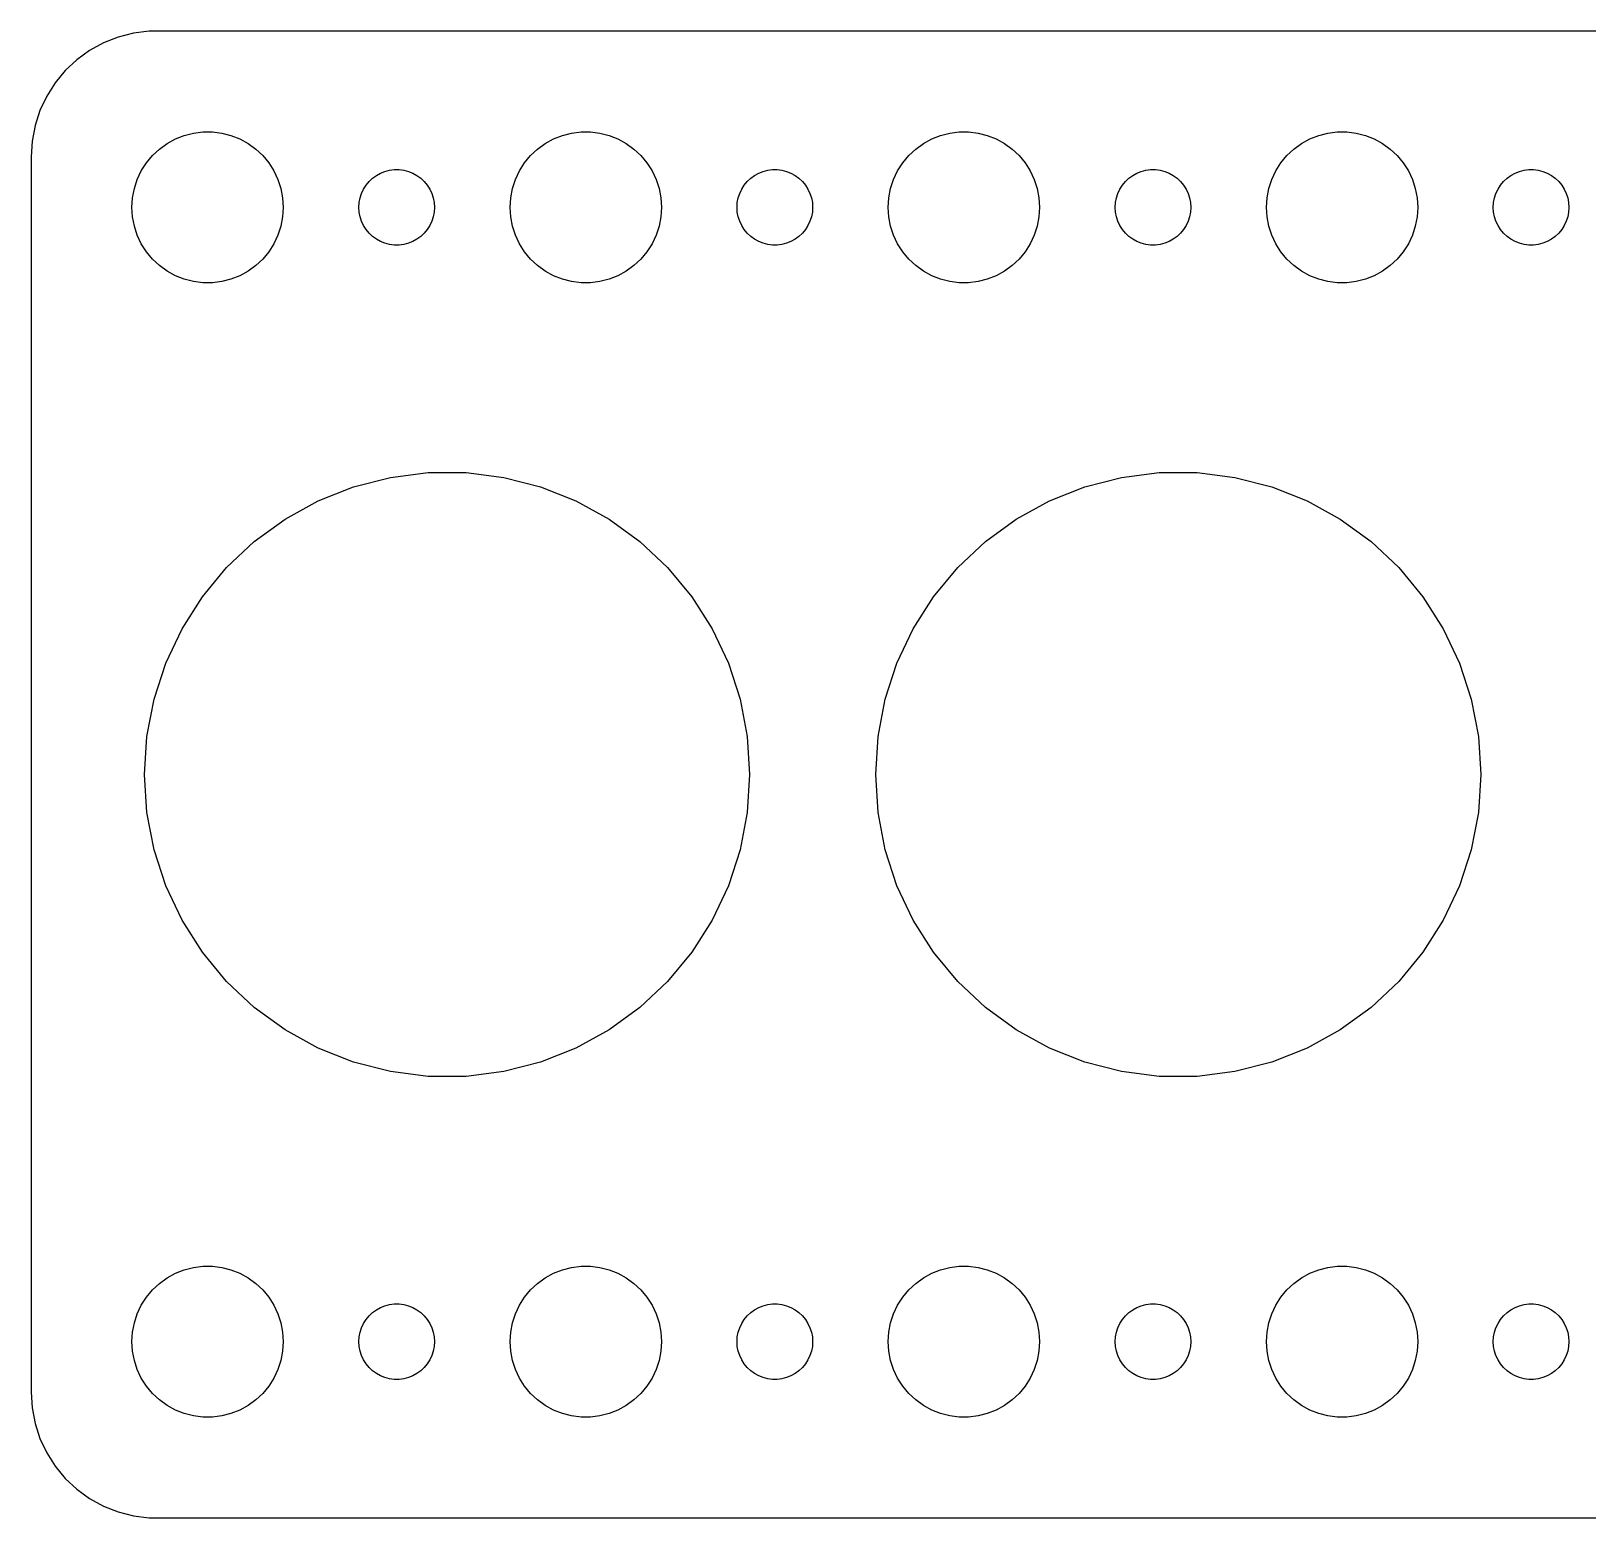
# Model space of a CAD drawing. Header units: metres. Extents: x -74 to 74, y -29 to 29.
# Drawn here: x -74.5 to -12.8, y -29.5 to 29.5 of the extents above; entities that cross this region are included whole.
import ezdxf

# ---------------------------------------------------------------- set-up
doc = ezdxf.new("R2010")
doc.units = ezdxf.units.M

msp = doc.modelspace()

# ---------------------------------------------------------------- linework, layer by layer
for p, q in [((-71.6289, 29.0241), (-72.1791, 28.7216)), ((-71.0451, 29.2553), (-71.6289, 29.0241)), ((-70.4369, 29.4114), (-71.0451, 29.2553)), ((-69.8139, 29.4901), (-70.4369, 29.4114)), ((69.8139, 29.4901), (-69.8139, 29.4901)), ((-72.1791, 28.7216), (-72.6871, 28.3526)), ((-73.1448, 27.9227), (-73.5451, 27.4389)), ((-72.6871, 28.3526), (-73.1448, 27.9227)), ((-73.5451, 27.4389), (-73.8815, 26.9088)), ((-73.8815, 26.9088), (-74.1489, 26.3406)), ((-74.1489, 26.3406), (-74.3429, 25.7434)), ((-74.3429, 25.7434), (-74.4606, 25.1267)), ((-68.7773, 25.2145), (-68.427, 25.3532)), ((-68.427, 25.3532), (-68.0621, 25.4469)), ((-68.0621, 25.4469), (-67.6884, 25.4941)), ((-67.6884, 25.4941), (-67.3116, 25.4941)), ((-67.3116, 25.4941), (-66.9379, 25.4469)), ((-66.9379, 25.4469), (-66.573, 25.3532)), ((-66.573, 25.3532), (-66.2227, 25.2145)), ((-53.7773, 25.2145), (-53.427, 25.3532)), ((-53.427, 25.3532), (-53.0621, 25.4469)), ((-53.0621, 25.4469), (-52.6884, 25.4941)), ((-52.6884, 25.4941), (-52.3116, 25.4941)), ((-52.3116, 25.4941), (-51.9379, 25.4469)), ((-51.9379, 25.4469), (-51.5729, 25.3532)), ((-51.5729, 25.3532), (-51.2227, 25.2145)), ((-38.7773, 25.2145), (-38.427, 25.3532)), ((-38.427, 25.3532), (-38.0621, 25.4469)), ((-38.0621, 25.4469), (-37.6884, 25.4941)), ((-37.6884, 25.4941), (-37.3116, 25.4941)), ((-37.3116, 25.4941), (-36.9379, 25.4469)), ((-36.9379, 25.4469), (-36.5729, 25.3532)), ((-36.5729, 25.3532), (-36.2227, 25.2145)), ((-23.7773, 25.2145), (-23.427, 25.3532)), ((-23.427, 25.3532), (-23.0621, 25.4469)), ((-23.0621, 25.4469), (-22.6884, 25.4941)), ((-22.6884, 25.4941), (-22.3116, 25.4941)), ((-22.3116, 25.4941), (-21.9379, 25.4469)), ((-21.9379, 25.4469), (-21.5729, 25.3532)), ((-21.5729, 25.3532), (-21.2227, 25.2145)), ((-74.4606, 25.1267), (-74.5, 24.5)), ((-69.6869, 24.5536), (-69.4123, 24.8115)), ((-69.4123, 24.8115), (-69.1075, 25.033)), ((-69.1075, 25.033), (-68.7773, 25.2145)), ((-66.2227, 25.2145), (-65.8925, 25.033)), ((-65.8925, 25.033), (-65.5877, 24.8115)), ((-65.5877, 24.8115), (-65.3131, 24.5536)), ((-54.6869, 24.5536), (-54.4123, 24.8115)), ((-54.4123, 24.8115), (-54.1075, 25.033)), ((-54.1075, 25.033), (-53.7773, 25.2145)), ((-51.2227, 25.2145), (-50.8925, 25.033)), ((-50.8925, 25.033), (-50.5877, 24.8115)), ((-50.5877, 24.8115), (-50.3131, 24.5536)), ((-39.6869, 24.5536), (-39.4123, 24.8115)), ((-39.4123, 24.8115), (-39.1075, 25.033)), ((-39.1075, 25.033), (-38.7773, 25.2145)), ((-36.2227, 25.2145), (-35.8925, 25.033)), ((-35.8925, 25.033), (-35.5877, 24.8115)), ((-35.5877, 24.8115), (-35.3131, 24.5536)), ((-24.6869, 24.5536), (-24.4123, 24.8115)), ((-24.4123, 24.8115), (-24.1075, 25.033)), ((-24.1075, 25.033), (-23.7773, 25.2145)), ((-21.2227, 25.2145), (-20.8925, 25.033)), ((-20.8925, 25.033), (-20.5877, 24.8115)), ((-20.5877, 24.8115), (-20.3131, 24.5536)), ((-74.5, 24.5), (-74.5, -24.5)), ((-70.1289, 23.9453), (-69.927, 24.2634)), ((-69.927, 24.2634), (-69.6869, 24.5536)), ((-65.3131, 24.5536), (-65.073, 24.2634)), ((-65.073, 24.2634), (-64.8711, 23.9453)), ((-55.1289, 23.9453), (-54.927, 24.2634)), ((-54.927, 24.2634), (-54.6869, 24.5536)), ((-50.3131, 24.5536), (-50.0729, 24.2634)), ((-50.0729, 24.2634), (-49.8711, 23.9453)), ((-40.1289, 23.9453), (-39.927, 24.2634)), ((-39.927, 24.2634), (-39.6869, 24.5536)), ((-35.3131, 24.5536), (-35.0729, 24.2634)), ((-35.0729, 24.2634), (-34.8711, 23.9453)), ((-25.1289, 23.9453), (-24.927, 24.2634)), ((-24.927, 24.2634), (-24.6869, 24.5536)), ((-20.3131, 24.5536), (-20.0729, 24.2634)), ((-20.0729, 24.2634), (-19.8711, 23.9453)), ((-70.4057, 23.2461), (-70.2893, 23.6044)), ((-70.2893, 23.6044), (-70.1289, 23.9453)), ((-64.8711, 23.9453), (-64.7107, 23.6044)), ((-64.7107, 23.6044), (-64.5943, 23.2461)), ((-61.2135, 23.3817), (-61.0934, 23.5268)), ((-61.0934, 23.5268), (-60.9561, 23.6558)), ((-60.9561, 23.6558), (-60.8037, 23.7665)), ((-60.8037, 23.7665), (-60.6387, 23.8572)), ((-60.6387, 23.8572), (-60.4635, 23.9266)), ((-60.4635, 23.9266), (-60.2811, 23.9734)), ((-60.2811, 23.9734), (-60.0942, 23.997)), ((-60.0942, 23.997), (-59.9058, 23.997)), ((-59.9058, 23.997), (-59.7189, 23.9734)), ((-59.7189, 23.9734), (-59.5365, 23.9266)), ((-59.5365, 23.9266), (-59.3613, 23.8572)), ((-59.3613, 23.8572), (-59.1963, 23.7665)), ((-59.1963, 23.7665), (-59.0439, 23.6558)), ((-59.0439, 23.6558), (-58.9065, 23.5268)), ((-58.9065, 23.5268), (-58.7865, 23.3817)), ((-55.4057, 23.2461), (-55.2893, 23.6044)), ((-55.2893, 23.6044), (-55.1289, 23.9453)), ((-49.8711, 23.9453), (-49.7107, 23.6044)), ((-49.7107, 23.6044), (-49.5942, 23.2461)), ((-46.2135, 23.3817), (-46.0934, 23.5268)), ((-46.0934, 23.5268), (-45.9561, 23.6558)), ((-45.9561, 23.6558), (-45.8037, 23.7665)), ((-45.8037, 23.7665), (-45.6387, 23.8572)), ((-45.6387, 23.8572), (-45.4635, 23.9266)), ((-45.4635, 23.9266), (-45.2811, 23.9734)), ((-45.2811, 23.9734), (-45.0942, 23.997)), ((-45.0942, 23.997), (-44.9058, 23.997)), ((-44.9058, 23.997), (-44.7189, 23.9734)), ((-44.7189, 23.9734), (-44.5365, 23.9266)), ((-44.5365, 23.9266), (-44.3613, 23.8572)), ((-44.3613, 23.8572), (-44.1963, 23.7665)), ((-44.1963, 23.7665), (-44.0439, 23.6558)), ((-44.0439, 23.6558), (-43.9065, 23.5268)), ((-43.9065, 23.5268), (-43.7865, 23.3817)), ((-40.4057, 23.2461), (-40.2893, 23.6044)), ((-40.2893, 23.6044), (-40.1289, 23.9453)), ((-34.8711, 23.9453), (-34.7107, 23.6044)), ((-34.7107, 23.6044), (-34.5942, 23.2461)), ((-31.2135, 23.3817), (-31.0934, 23.5268)), ((-31.0934, 23.5268), (-30.9561, 23.6558)), ((-30.9561, 23.6558), (-30.8037, 23.7665)), ((-30.8037, 23.7665), (-30.6387, 23.8572)), ((-30.6387, 23.8572), (-30.4635, 23.9266)), ((-30.4635, 23.9266), (-30.2811, 23.9734)), ((-30.2811, 23.9734), (-30.0942, 23.997)), ((-30.0942, 23.997), (-29.9058, 23.997)), ((-29.9058, 23.997), (-29.7189, 23.9734)), ((-29.7189, 23.9734), (-29.5365, 23.9266)), ((-29.5365, 23.9266), (-29.3613, 23.8572)), ((-29.3613, 23.8572), (-29.1963, 23.7665)), ((-29.1963, 23.7665), (-29.0439, 23.6558)), ((-29.0439, 23.6558), (-28.9065, 23.5268)), ((-28.9065, 23.5268), (-28.7865, 23.3817)), ((-25.4057, 23.2461), (-25.2893, 23.6044)), ((-25.2893, 23.6044), (-25.1289, 23.9453)), ((-19.8711, 23.9453), (-19.7107, 23.6044)), ((-19.7107, 23.6044), (-19.5942, 23.2461)), ((-16.2135, 23.3817), (-16.0934, 23.5268)), ((-16.0934, 23.5268), (-15.9561, 23.6558)), ((-15.9561, 23.6558), (-15.8037, 23.7665)), ((-15.8037, 23.7665), (-15.6387, 23.8572)), ((-15.6387, 23.8572), (-15.4635, 23.9266)), ((-15.4635, 23.9266), (-15.2811, 23.9734)), ((-15.2811, 23.9734), (-15.0942, 23.997)), ((-15.0942, 23.997), (-14.9058, 23.997)), ((-14.9058, 23.997), (-14.7189, 23.9734)), ((-14.7189, 23.9734), (-14.5365, 23.9266)), ((-14.5365, 23.9266), (-14.3613, 23.8572)), ((-14.3613, 23.8572), (-14.1963, 23.7665)), ((-14.1963, 23.7665), (-14.0439, 23.6558)), ((-14.0439, 23.6558), (-13.9065, 23.5268)), ((-13.9065, 23.5268), (-13.7865, 23.3817)), ((-70.5, 22.5), (-70.4763, 22.876)), ((-70.4763, 22.876), (-70.4057, 23.2461)), ((-64.5943, 23.2461), (-64.5237, 22.876)), ((-64.5237, 22.876), (-64.5, 22.5)), ((-61.4882, 22.688), (-61.4529, 22.873)), ((-61.4529, 22.873), (-61.3947, 23.0522)), ((-61.3947, 23.0522), (-61.3145, 23.2226)), ((-61.3145, 23.2226), (-61.2135, 23.3817)), ((-58.7865, 23.3817), (-58.6855, 23.2226)), ((-58.6855, 23.2226), (-58.6053, 23.0522)), ((-58.6053, 23.0522), (-58.5471, 22.873)), ((-58.5471, 22.873), (-58.5118, 22.688)), ((-55.5, 22.5), (-55.4763, 22.876)), ((-55.4763, 22.876), (-55.4057, 23.2461)), ((-49.5942, 23.2461), (-49.5237, 22.876)), ((-49.5237, 22.876), (-49.5, 22.5)), ((-46.4882, 22.688), (-46.4529, 22.873)), ((-46.4529, 22.873), (-46.3947, 23.0522)), ((-46.3947, 23.0522), (-46.3145, 23.2226)), ((-46.3145, 23.2226), (-46.2135, 23.3817)), ((-43.7865, 23.3817), (-43.6855, 23.2226)), ((-43.6855, 23.2226), (-43.6053, 23.0522)), ((-43.6053, 23.0522), (-43.5471, 22.873)), ((-43.5471, 22.873), (-43.5118, 22.688)), ((-40.5, 22.5), (-40.4763, 22.876)), ((-40.4763, 22.876), (-40.4057, 23.2461)), ((-34.5942, 23.2461), (-34.5237, 22.876)), ((-34.5237, 22.876), (-34.5, 22.5)), ((-31.4882, 22.688), (-31.4529, 22.873)), ((-31.4529, 22.873), (-31.3947, 23.0522)), ((-31.3947, 23.0522), (-31.3145, 23.2226)), ((-31.3145, 23.2226), (-31.2135, 23.3817)), ((-28.7865, 23.3817), (-28.6855, 23.2226)), ((-28.6855, 23.2226), (-28.6053, 23.0522)), ((-28.6053, 23.0522), (-28.5471, 22.873)), ((-28.5471, 22.873), (-28.5118, 22.688)), ((-25.5, 22.5), (-25.4763, 22.876)), ((-25.4763, 22.876), (-25.4057, 23.2461)), ((-19.5942, 23.2461), (-19.5237, 22.876)), ((-19.5237, 22.876), (-19.5, 22.5)), ((-16.4882, 22.688), (-16.4529, 22.873)), ((-16.4529, 22.873), (-16.3947, 23.0522)), ((-16.3947, 23.0522), (-16.3145, 23.2226)), ((-16.3145, 23.2226), (-16.2135, 23.3817)), ((-13.7865, 23.3817), (-13.6855, 23.2226)), ((-13.6855, 23.2226), (-13.6053, 23.0522)), ((-13.6053, 23.0522), (-13.5471, 22.873)), ((-13.5471, 22.873), (-13.5118, 22.688)), ((-70.4763, 22.124), (-70.5, 22.5)), ((-64.5, 22.5), (-64.5237, 22.124)), ((-61.5, 22.5), (-61.4882, 22.688)), ((-61.4882, 22.312), (-61.5, 22.5)), ((-61.4529, 22.127), (-61.4882, 22.312)), ((-58.5118, 22.312), (-58.5471, 22.127)), ((-58.5118, 22.688), (-58.5, 22.5)), ((-58.5, 22.5), (-58.5118, 22.312)), ((-55.4763, 22.124), (-55.5, 22.5)), ((-49.5, 22.5), (-49.5237, 22.124)), ((-46.5, 22.5), (-46.4882, 22.688)), ((-46.4882, 22.312), (-46.5, 22.5)), ((-46.4529, 22.127), (-46.4882, 22.312)), ((-43.5118, 22.312), (-43.5471, 22.127)), ((-43.5118, 22.688), (-43.5, 22.5)), ((-43.5, 22.5), (-43.5118, 22.312)), ((-40.4763, 22.124), (-40.5, 22.5)), ((-34.5, 22.5), (-34.5237, 22.124)), ((-31.5, 22.5), (-31.4882, 22.688)), ((-31.4882, 22.312), (-31.5, 22.5)), ((-31.4529, 22.127), (-31.4882, 22.312)), ((-28.5118, 22.312), (-28.5471, 22.127)), ((-28.5118, 22.688), (-28.5, 22.5)), ((-28.5, 22.5), (-28.5118, 22.312)), ((-25.4763, 22.124), (-25.5, 22.5)), ((-19.5, 22.5), (-19.5237, 22.124)), ((-16.5, 22.5), (-16.4882, 22.688)), ((-16.4882, 22.312), (-16.5, 22.5)), ((-16.4529, 22.127), (-16.4882, 22.312)), ((-13.5118, 22.312), (-13.5471, 22.127)), ((-13.5118, 22.688), (-13.5, 22.5)), ((-13.5, 22.5), (-13.5118, 22.312)), ((-70.4057, 21.7539), (-70.4763, 22.124)), ((-70.2893, 21.3956), (-70.4057, 21.7539)), ((-64.5943, 21.7539), (-64.7107, 21.3956)), ((-64.5237, 22.124), (-64.5943, 21.7539)), ((-61.3947, 21.9478), (-61.4529, 22.127)), ((-61.3145, 21.7774), (-61.3947, 21.9478)), ((-61.2135, 21.6183), (-61.3145, 21.7774)), ((-61.0934, 21.4732), (-61.2135, 21.6183)), ((-58.7865, 21.6183), (-58.9065, 21.4732)), ((-58.6855, 21.7774), (-58.7865, 21.6183)), ((-58.6053, 21.9478), (-58.6855, 21.7774)), ((-58.5471, 22.127), (-58.6053, 21.9478)), ((-55.4057, 21.7539), (-55.4763, 22.124)), ((-55.2893, 21.3956), (-55.4057, 21.7539)), ((-49.5942, 21.7539), (-49.7107, 21.3956)), ((-49.5237, 22.124), (-49.5942, 21.7539)), ((-46.3947, 21.9478), (-46.4529, 22.127)), ((-46.3145, 21.7774), (-46.3947, 21.9478)), ((-46.2135, 21.6183), (-46.3145, 21.7774)), ((-46.0934, 21.4732), (-46.2135, 21.6183)), ((-43.7865, 21.6183), (-43.9065, 21.4732)), ((-43.6855, 21.7774), (-43.7865, 21.6183)), ((-43.6053, 21.9478), (-43.6855, 21.7774)), ((-43.5471, 22.127), (-43.6053, 21.9478)), ((-40.4057, 21.7539), (-40.4763, 22.124)), ((-40.2893, 21.3956), (-40.4057, 21.7539)), ((-34.5942, 21.7539), (-34.7107, 21.3956)), ((-34.5237, 22.124), (-34.5942, 21.7539)), ((-31.3947, 21.9478), (-31.4529, 22.127)), ((-31.3145, 21.7774), (-31.3947, 21.9478)), ((-31.2135, 21.6183), (-31.3145, 21.7774)), ((-31.0934, 21.4732), (-31.2135, 21.6183)), ((-28.7865, 21.6183), (-28.9065, 21.4732)), ((-28.6855, 21.7774), (-28.7865, 21.6183)), ((-28.6053, 21.9478), (-28.6855, 21.7774)), ((-28.5471, 22.127), (-28.6053, 21.9478)), ((-25.4057, 21.7539), (-25.4763, 22.124)), ((-25.2893, 21.3956), (-25.4057, 21.7539)), ((-19.5942, 21.7539), (-19.7107, 21.3956)), ((-19.5237, 22.124), (-19.5942, 21.7539)), ((-16.3947, 21.9478), (-16.4529, 22.127)), ((-16.3145, 21.7774), (-16.3947, 21.9478)), ((-16.2135, 21.6183), (-16.3145, 21.7774)), ((-16.0934, 21.4732), (-16.2135, 21.6183)), ((-13.7865, 21.6183), (-13.9065, 21.4732)), ((-13.6855, 21.7774), (-13.7865, 21.6183)), ((-13.6053, 21.9478), (-13.6855, 21.7774)), ((-13.5471, 22.127), (-13.6053, 21.9478)), ((-70.1289, 21.0547), (-70.2893, 21.3956)), ((-69.927, 20.7366), (-70.1289, 21.0547)), ((-64.8711, 21.0547), (-65.073, 20.7366)), ((-64.7107, 21.3956), (-64.8711, 21.0547)), ((-60.9561, 21.3442), (-61.0934, 21.4732)), ((-60.8037, 21.2335), (-60.9561, 21.3442)), ((-60.6387, 21.1427), (-60.8037, 21.2335)), ((-60.4635, 21.0734), (-60.6387, 21.1427)), ((-60.2811, 21.0266), (-60.4635, 21.0734)), ((-60.0942, 21.003), (-60.2811, 21.0266)), ((-59.9058, 21.003), (-60.0942, 21.003)), ((-59.7189, 21.0266), (-59.9058, 21.003)), ((-59.5365, 21.0734), (-59.7189, 21.0266)), ((-59.3613, 21.1427), (-59.5365, 21.0734)), ((-59.1963, 21.2335), (-59.3613, 21.1427)), ((-59.0439, 21.3442), (-59.1963, 21.2335)), ((-58.9065, 21.4732), (-59.0439, 21.3442)), ((-55.1289, 21.0547), (-55.2893, 21.3956)), ((-54.927, 20.7366), (-55.1289, 21.0547)), ((-49.8711, 21.0547), (-50.0729, 20.7366)), ((-49.7107, 21.3956), (-49.8711, 21.0547)), ((-45.9561, 21.3442), (-46.0934, 21.4732)), ((-45.8037, 21.2335), (-45.9561, 21.3442)), ((-45.6387, 21.1427), (-45.8037, 21.2335)), ((-45.4635, 21.0734), (-45.6387, 21.1427)), ((-45.2811, 21.0266), (-45.4635, 21.0734)), ((-45.0942, 21.003), (-45.2811, 21.0266)), ((-44.9058, 21.003), (-45.0942, 21.003)), ((-44.7189, 21.0266), (-44.9058, 21.003)), ((-44.5365, 21.0734), (-44.7189, 21.0266)), ((-44.3613, 21.1427), (-44.5365, 21.0734)), ((-44.1963, 21.2335), (-44.3613, 21.1427)), ((-44.0439, 21.3442), (-44.1963, 21.2335)), ((-43.9065, 21.4732), (-44.0439, 21.3442)), ((-40.1289, 21.0547), (-40.2893, 21.3956)), ((-39.927, 20.7366), (-40.1289, 21.0547)), ((-34.8711, 21.0547), (-35.0729, 20.7366)), ((-34.7107, 21.3956), (-34.8711, 21.0547)), ((-30.9561, 21.3442), (-31.0934, 21.4732)), ((-30.8037, 21.2335), (-30.9561, 21.3442)), ((-30.6387, 21.1427), (-30.8037, 21.2335)), ((-30.4635, 21.0734), (-30.6387, 21.1427)), ((-30.2811, 21.0266), (-30.4635, 21.0734)), ((-30.0942, 21.003), (-30.2811, 21.0266)), ((-29.9058, 21.003), (-30.0942, 21.003)), ((-29.7189, 21.0266), (-29.9058, 21.003)), ((-29.5365, 21.0734), (-29.7189, 21.0266)), ((-29.3613, 21.1427), (-29.5365, 21.0734)), ((-29.1963, 21.2335), (-29.3613, 21.1427)), ((-29.0439, 21.3442), (-29.1963, 21.2335)), ((-28.9065, 21.4732), (-29.0439, 21.3442)), ((-25.1289, 21.0547), (-25.2893, 21.3956)), ((-24.927, 20.7366), (-25.1289, 21.0547)), ((-19.8711, 21.0547), (-20.0729, 20.7366)), ((-19.7107, 21.3956), (-19.8711, 21.0547)), ((-15.9561, 21.3442), (-16.0934, 21.4732)), ((-15.8037, 21.2335), (-15.9561, 21.3442)), ((-15.6387, 21.1427), (-15.8037, 21.2335)), ((-15.4635, 21.0734), (-15.6387, 21.1427)), ((-15.2811, 21.0266), (-15.4635, 21.0734)), ((-15.0942, 21.003), (-15.2811, 21.0266)), ((-14.9058, 21.003), (-15.0942, 21.003)), ((-14.7189, 21.0266), (-14.9058, 21.003)), ((-14.5365, 21.0734), (-14.7189, 21.0266)), ((-14.3613, 21.1427), (-14.5365, 21.0734)), ((-14.1963, 21.2335), (-14.3613, 21.1427)), ((-14.0439, 21.3442), (-14.1963, 21.2335)), ((-13.9065, 21.4732), (-14.0439, 21.3442)), ((-69.6869, 20.4464), (-69.927, 20.7366)), ((-69.4123, 20.1884), (-69.6869, 20.4464)), ((-65.3131, 20.4464), (-65.5877, 20.1884)), ((-65.073, 20.7366), (-65.3131, 20.4464)), ((-54.6869, 20.4464), (-54.927, 20.7366)), ((-54.4123, 20.1884), (-54.6869, 20.4464)), ((-50.3131, 20.4464), (-50.5877, 20.1884)), ((-50.0729, 20.7366), (-50.3131, 20.4464)), ((-39.6869, 20.4464), (-39.927, 20.7366)), ((-39.4123, 20.1884), (-39.6869, 20.4464)), ((-35.3131, 20.4464), (-35.5877, 20.1884)), ((-35.0729, 20.7366), (-35.3131, 20.4464)), ((-24.6869, 20.4464), (-24.927, 20.7366)), ((-24.4123, 20.1884), (-24.6869, 20.4464)), ((-20.3131, 20.4464), (-20.5877, 20.1884)), ((-20.0729, 20.7366), (-20.3131, 20.4464)), ((-69.1075, 19.967), (-69.4123, 20.1884)), ((-68.7773, 19.7855), (-69.1075, 19.967)), ((-68.427, 19.6468), (-68.7773, 19.7855)), ((-66.2227, 19.7855), (-66.573, 19.6468)), ((-65.8925, 19.967), (-66.2227, 19.7855)), ((-65.5877, 20.1884), (-65.8925, 19.967)), ((-54.1075, 19.967), (-54.4123, 20.1884)), ((-53.7773, 19.7855), (-54.1075, 19.967)), ((-53.427, 19.6468), (-53.7773, 19.7855)), ((-51.2227, 19.7855), (-51.5729, 19.6468)), ((-50.8925, 19.967), (-51.2227, 19.7855)), ((-50.5877, 20.1884), (-50.8925, 19.967)), ((-39.1075, 19.967), (-39.4123, 20.1884)), ((-38.7773, 19.7855), (-39.1075, 19.967)), ((-38.427, 19.6468), (-38.7773, 19.7855)), ((-36.2227, 19.7855), (-36.5729, 19.6468)), ((-35.8925, 19.967), (-36.2227, 19.7855)), ((-35.5877, 20.1884), (-35.8925, 19.967)), ((-24.1075, 19.967), (-24.4123, 20.1884)), ((-23.7773, 19.7855), (-24.1075, 19.967)), ((-23.427, 19.6468), (-23.7773, 19.7855)), ((-21.2227, 19.7855), (-21.5729, 19.6468)), ((-20.8925, 19.967), (-21.2227, 19.7855)), ((-20.5877, 20.1884), (-20.8925, 19.967)), ((-68.0621, 19.5531), (-68.427, 19.6468)), ((-67.6884, 19.5059), (-68.0621, 19.5531)), ((-67.3116, 19.5059), (-67.6884, 19.5059)), ((-66.9379, 19.5531), (-67.3116, 19.5059)), ((-66.573, 19.6468), (-66.9379, 19.5531)), ((-53.0621, 19.5531), (-53.427, 19.6468)), ((-52.6884, 19.5059), (-53.0621, 19.5531)), ((-52.3116, 19.5059), (-52.6884, 19.5059)), ((-51.9379, 19.5531), (-52.3116, 19.5059)), ((-51.5729, 19.6468), (-51.9379, 19.5531)), ((-38.0621, 19.5531), (-38.427, 19.6468)), ((-37.6884, 19.5059), (-38.0621, 19.5531)), ((-37.3116, 19.5059), (-37.6884, 19.5059)), ((-36.9379, 19.5531), (-37.3116, 19.5059)), ((-36.5729, 19.6468), (-36.9379, 19.5531)), ((-23.0621, 19.5531), (-23.427, 19.6468)), ((-22.6884, 19.5059), (-23.0621, 19.5531)), ((-22.3116, 19.5059), (-22.6884, 19.5059)), ((-21.9379, 19.5531), (-22.3116, 19.5059)), ((-21.5729, 19.6468), (-21.9379, 19.5531)), ((-61.7082, 11.4127), (-60.2486, 11.7874)), ((-60.2486, 11.7874), (-58.7535, 11.9763)), ((-58.7535, 11.9763), (-57.2465, 11.9763)), ((-57.2465, 11.9763), (-55.7514, 11.7874)), ((-55.7514, 11.7874), (-54.2918, 11.4127)), ((-32.7082, 11.4127), (-31.2486, 11.7874)), ((-31.2486, 11.7874), (-29.7535, 11.9763)), ((-29.7535, 11.9763), (-28.2465, 11.9763)), ((-28.2465, 11.9763), (-26.7514, 11.7874)), ((-26.7514, 11.7874), (-25.2918, 11.4127)), ((-63.1093, 10.8579), (-61.7082, 11.4127)), ((-54.2918, 11.4127), (-52.8906, 10.8579)), ((-34.1093, 10.8579), (-32.7082, 11.4127)), ((-25.2918, 11.4127), (-23.8906, 10.8579)), ((-64.4299, 10.1319), (-63.1093, 10.8579)), ((-52.8906, 10.8579), (-51.5701, 10.1319)), ((-35.4299, 10.1319), (-34.1093, 10.8579)), ((-23.8906, 10.8579), (-22.5701, 10.1319)), ((-65.6491, 9.24615), (-64.4299, 10.1319)), ((-51.5701, 10.1319), (-50.3509, 9.24615)), ((-36.6491, 9.24615), (-35.4299, 10.1319)), ((-22.5701, 10.1319), (-21.3509, 9.24615)), ((-66.7476, 8.21455), (-65.6491, 9.24615)), ((-50.3509, 9.24615), (-49.2524, 8.21455)), ((-37.7476, 8.21455), (-36.6491, 9.24615)), ((-21.3509, 9.24615), (-20.2524, 8.21455)), ((-67.7082, 7.05342), (-66.7476, 8.21455)), ((-49.2524, 8.21455), (-48.2918, 7.05342)), ((-38.7082, 7.05342), (-37.7476, 8.21455)), ((-20.2524, 8.21455), (-19.2918, 7.05342)), ((-68.5157, 5.78104), (-67.7082, 7.05342)), ((-48.2918, 7.05342), (-47.4843, 5.78104)), ((-39.5157, 5.78104), (-38.7082, 7.05342)), ((-19.2918, 7.05342), (-18.4843, 5.78104)), ((-69.1573, 4.41748), (-68.5157, 5.78104)), ((-47.4843, 5.78104), (-46.8427, 4.41748)), ((-40.1573, 4.41748), (-39.5157, 5.78104)), ((-18.4843, 5.78104), (-17.8427, 4.41748)), ((-69.623, 2.98427), (-69.1573, 4.41748)), ((-46.8427, 4.41748), (-46.377, 2.98427)), ((-40.623, 2.98427), (-40.1573, 4.41748)), ((-17.8427, 4.41748), (-17.377, 2.98427)), ((-69.9054, 1.504), (-69.623, 2.98427)), ((-46.377, 2.98427), (-46.0946, 1.504)), ((-40.9054, 1.504), (-40.623, 2.98427)), ((-17.377, 2.98427), (-17.0946, 1.504)), ((-70, 0), (-69.9054, 1.504)), ((-46.0946, 1.504), (-46, 0)), ((-41, 0), (-40.9054, 1.504)), ((-17.0946, 1.504), (-17, 0)), ((-69.9054, -1.504), (-70, 0)), ((-46, 0), (-46.0946, -1.504)), ((-40.9054, -1.504), (-41, 0)), ((-17, 0), (-17.0946, -1.504)), ((-69.623, -2.98427), (-69.9054, -1.504)), ((-46.0946, -1.504), (-46.377, -2.98427)), ((-40.623, -2.98427), (-40.9054, -1.504)), ((-17.0946, -1.504), (-17.377, -2.98427)), ((-69.1573, -4.41748), (-69.623, -2.98427)), ((-46.377, -2.98427), (-46.8427, -4.41748)), ((-40.1573, -4.41748), (-40.623, -2.98427)), ((-17.377, -2.98427), (-17.8427, -4.41748)), ((-68.5157, -5.78104), (-69.1573, -4.41748)), ((-46.8427, -4.41748), (-47.4843, -5.78104)), ((-39.5157, -5.78104), (-40.1573, -4.41748)), ((-17.8427, -4.41748), (-18.4843, -5.78104)), ((-67.7082, -7.05342), (-68.5157, -5.78104)), ((-47.4843, -5.78104), (-48.2918, -7.05342)), ((-38.7082, -7.05342), (-39.5157, -5.78104)), ((-18.4843, -5.78104), (-19.2918, -7.05342)), ((-66.7476, -8.21455), (-67.7082, -7.05342)), ((-48.2918, -7.05342), (-49.2524, -8.21455)), ((-37.7476, -8.21455), (-38.7082, -7.05342)), ((-19.2918, -7.05342), (-20.2524, -8.21455)), ((-65.6491, -9.24615), (-66.7476, -8.21455)), ((-49.2524, -8.21455), (-50.3509, -9.24615)), ((-36.6491, -9.24615), (-37.7476, -8.21455)), ((-20.2524, -8.21455), (-21.3509, -9.24615)), ((-64.4299, -10.1319), (-65.6491, -9.24615)), ((-50.3509, -9.24615), (-51.5701, -10.1319)), ((-35.4299, -10.1319), (-36.6491, -9.24615)), ((-21.3509, -9.24615), (-22.5701, -10.1319)), ((-63.1093, -10.8579), (-64.4299, -10.1319)), ((-51.5701, -10.1319), (-52.8906, -10.8579)), ((-34.1093, -10.8579), (-35.4299, -10.1319)), ((-22.5701, -10.1319), (-23.8906, -10.8579)), ((-61.7082, -11.4127), (-63.1093, -10.8579)), ((-52.8906, -10.8579), (-54.2918, -11.4127)), ((-32.7082, -11.4127), (-34.1093, -10.8579)), ((-23.8906, -10.8579), (-25.2918, -11.4127)), ((-60.2486, -11.7874), (-61.7082, -11.4127)), ((-54.2918, -11.4127), (-55.7514, -11.7874)), ((-31.2486, -11.7874), (-32.7082, -11.4127)), ((-25.2918, -11.4127), (-26.7514, -11.7874)), ((-58.7535, -11.9763), (-60.2486, -11.7874)), ((-57.2465, -11.9763), (-58.7535, -11.9763)), ((-55.7514, -11.7874), (-57.2465, -11.9763)), ((-29.7535, -11.9763), (-31.2486, -11.7874)), ((-28.2465, -11.9763), (-29.7535, -11.9763)), ((-26.7514, -11.7874), (-28.2465, -11.9763)), ((-68.7773, -19.7855), (-68.427, -19.6468)), ((-68.427, -19.6468), (-68.0621, -19.5531)), ((-68.0621, -19.5531), (-67.6884, -19.5059)), ((-67.6884, -19.5059), (-67.3116, -19.5059)), ((-67.3116, -19.5059), (-66.9379, -19.5531)), ((-66.9379, -19.5531), (-66.573, -19.6468)), ((-66.573, -19.6468), (-66.2227, -19.7855)), ((-53.7773, -19.7855), (-53.427, -19.6468)), ((-53.427, -19.6468), (-53.0621, -19.5531)), ((-53.0621, -19.5531), (-52.6884, -19.5059)), ((-52.6884, -19.5059), (-52.3116, -19.5059)), ((-52.3116, -19.5059), (-51.9379, -19.5531)), ((-51.9379, -19.5531), (-51.5729, -19.6468)), ((-51.5729, -19.6468), (-51.2227, -19.7855)), ((-38.7773, -19.7855), (-38.427, -19.6468)), ((-38.427, -19.6468), (-38.0621, -19.5531)), ((-38.0621, -19.5531), (-37.6884, -19.5059)), ((-37.6884, -19.5059), (-37.3116, -19.5059)), ((-37.3116, -19.5059), (-36.9379, -19.5531)), ((-36.9379, -19.5531), (-36.5729, -19.6468)), ((-36.5729, -19.6468), (-36.2227, -19.7855)), ((-23.7773, -19.7855), (-23.427, -19.6468)), ((-23.427, -19.6468), (-23.0621, -19.5531)), ((-23.0621, -19.5531), (-22.6884, -19.5059)), ((-22.6884, -19.5059), (-22.3116, -19.5059)), ((-22.3116, -19.5059), (-21.9379, -19.5531)), ((-21.9379, -19.5531), (-21.5729, -19.6468)), ((-21.5729, -19.6468), (-21.2227, -19.7855)), ((-69.6869, -20.4464), (-69.4123, -20.1884)), ((-69.4123, -20.1884), (-69.1075, -19.967)), ((-69.1075, -19.967), (-68.7773, -19.7855)), ((-66.2227, -19.7855), (-65.8925, -19.967)), ((-65.8925, -19.967), (-65.5877, -20.1884)), ((-65.5877, -20.1884), (-65.3131, -20.4464)), ((-54.6869, -20.4464), (-54.4123, -20.1884)), ((-54.4123, -20.1884), (-54.1075, -19.967)), ((-54.1075, -19.967), (-53.7773, -19.7855)), ((-51.2227, -19.7855), (-50.8925, -19.967)), ((-50.8925, -19.967), (-50.5877, -20.1884)), ((-50.5877, -20.1884), (-50.3131, -20.4464)), ((-39.6869, -20.4464), (-39.4123, -20.1884)), ((-39.4123, -20.1884), (-39.1075, -19.967)), ((-39.1075, -19.967), (-38.7773, -19.7855)), ((-36.2227, -19.7855), (-35.8925, -19.967)), ((-35.8925, -19.967), (-35.5877, -20.1884)), ((-35.5877, -20.1884), (-35.3131, -20.4464)), ((-24.6869, -20.4464), (-24.4123, -20.1884)), ((-24.4123, -20.1884), (-24.1075, -19.967)), ((-24.1075, -19.967), (-23.7773, -19.7855)), ((-21.2227, -19.7855), (-20.8925, -19.967)), ((-20.8925, -19.967), (-20.5877, -20.1884)), ((-20.5877, -20.1884), (-20.3131, -20.4464)), ((-70.1289, -21.0547), (-69.927, -20.7366)), ((-69.927, -20.7366), (-69.6869, -20.4464)), ((-65.3131, -20.4464), (-65.073, -20.7366)), ((-65.073, -20.7366), (-64.8711, -21.0547)), ((-55.1289, -21.0547), (-54.927, -20.7366)), ((-54.927, -20.7366), (-54.6869, -20.4464)), ((-50.3131, -20.4464), (-50.0729, -20.7366)), ((-50.0729, -20.7366), (-49.8711, -21.0547)), ((-40.1289, -21.0547), (-39.927, -20.7366)), ((-39.927, -20.7366), (-39.6869, -20.4464)), ((-35.3131, -20.4464), (-35.0729, -20.7366)), ((-35.0729, -20.7366), (-34.8711, -21.0547)), ((-25.1289, -21.0547), (-24.927, -20.7366)), ((-24.927, -20.7366), (-24.6869, -20.4464)), ((-20.3131, -20.4464), (-20.0729, -20.7366)), ((-20.0729, -20.7366), (-19.8711, -21.0547)), ((-70.4057, -21.7539), (-70.2893, -21.3956)), ((-70.2893, -21.3956), (-70.1289, -21.0547)), ((-64.8711, -21.0547), (-64.7107, -21.3956)), ((-64.7107, -21.3956), (-64.5943, -21.7539)), ((-61.2135, -21.6183), (-61.0934, -21.4732)), ((-61.0934, -21.4732), (-60.9561, -21.3442)), ((-60.9561, -21.3442), (-60.8037, -21.2335)), ((-60.8037, -21.2335), (-60.6387, -21.1427)), ((-60.6387, -21.1427), (-60.4635, -21.0734)), ((-60.4635, -21.0734), (-60.2811, -21.0266)), ((-60.2811, -21.0266), (-60.0942, -21.003)), ((-60.0942, -21.003), (-59.9058, -21.003)), ((-59.9058, -21.003), (-59.7189, -21.0266)), ((-59.7189, -21.0266), (-59.5365, -21.0734)), ((-59.5365, -21.0734), (-59.3613, -21.1427)), ((-59.3613, -21.1427), (-59.1963, -21.2335)), ((-59.1963, -21.2335), (-59.0439, -21.3442)), ((-59.0439, -21.3442), (-58.9065, -21.4732)), ((-58.9065, -21.4732), (-58.7865, -21.6183)), ((-55.4057, -21.7539), (-55.2893, -21.3956)), ((-55.2893, -21.3956), (-55.1289, -21.0547)), ((-49.8711, -21.0547), (-49.7107, -21.3956)), ((-49.7107, -21.3956), (-49.5942, -21.7539)), ((-46.2135, -21.6183), (-46.0934, -21.4732)), ((-46.0934, -21.4732), (-45.9561, -21.3442)), ((-45.9561, -21.3442), (-45.8037, -21.2335)), ((-45.8037, -21.2335), (-45.6387, -21.1427)), ((-45.6387, -21.1427), (-45.4635, -21.0734)), ((-45.4635, -21.0734), (-45.2811, -21.0266)), ((-45.2811, -21.0266), (-45.0942, -21.003)), ((-45.0942, -21.003), (-44.9058, -21.003)), ((-44.9058, -21.003), (-44.7189, -21.0266)), ((-44.7189, -21.0266), (-44.5365, -21.0734)), ((-44.5365, -21.0734), (-44.3613, -21.1427)), ((-44.3613, -21.1427), (-44.1963, -21.2335)), ((-44.1963, -21.2335), (-44.0439, -21.3442)), ((-44.0439, -21.3442), (-43.9065, -21.4732)), ((-43.9065, -21.4732), (-43.7865, -21.6183)), ((-40.4057, -21.7539), (-40.2893, -21.3956)), ((-40.2893, -21.3956), (-40.1289, -21.0547)), ((-34.8711, -21.0547), (-34.7107, -21.3956)), ((-34.7107, -21.3956), (-34.5942, -21.7539)), ((-31.2135, -21.6183), (-31.0934, -21.4732)), ((-31.0934, -21.4732), (-30.9561, -21.3442)), ((-30.9561, -21.3442), (-30.8037, -21.2335)), ((-30.8037, -21.2335), (-30.6387, -21.1427)), ((-30.6387, -21.1427), (-30.4635, -21.0734)), ((-30.4635, -21.0734), (-30.2811, -21.0266)), ((-30.2811, -21.0266), (-30.0942, -21.003)), ((-30.0942, -21.003), (-29.9058, -21.003)), ((-29.9058, -21.003), (-29.7189, -21.0266)), ((-29.7189, -21.0266), (-29.5365, -21.0734)), ((-29.5365, -21.0734), (-29.3613, -21.1427)), ((-29.3613, -21.1427), (-29.1963, -21.2335)), ((-29.1963, -21.2335), (-29.0439, -21.3442)), ((-29.0439, -21.3442), (-28.9065, -21.4732)), ((-28.9065, -21.4732), (-28.7865, -21.6183)), ((-25.4057, -21.7539), (-25.2893, -21.3956)), ((-25.2893, -21.3956), (-25.1289, -21.0547)), ((-19.8711, -21.0547), (-19.7107, -21.3956)), ((-19.7107, -21.3956), (-19.5942, -21.7539)), ((-16.2135, -21.6183), (-16.0934, -21.4732)), ((-16.0934, -21.4732), (-15.9561, -21.3442)), ((-15.9561, -21.3442), (-15.8037, -21.2335)), ((-15.8037, -21.2335), (-15.6387, -21.1427)), ((-15.6387, -21.1427), (-15.4635, -21.0734)), ((-15.4635, -21.0734), (-15.2811, -21.0266)), ((-15.2811, -21.0266), (-15.0942, -21.003)), ((-15.0942, -21.003), (-14.9058, -21.003)), ((-14.9058, -21.003), (-14.7189, -21.0266)), ((-14.7189, -21.0266), (-14.5365, -21.0734)), ((-14.5365, -21.0734), (-14.3613, -21.1427)), ((-14.3613, -21.1427), (-14.1963, -21.2335)), ((-14.1963, -21.2335), (-14.0439, -21.3442)), ((-14.0439, -21.3442), (-13.9065, -21.4732)), ((-13.9065, -21.4732), (-13.7865, -21.6183)), ((-70.5, -22.5), (-70.4763, -22.124)), ((-70.4763, -22.124), (-70.4057, -21.7539)), ((-64.5943, -21.7539), (-64.5237, -22.124)), ((-64.5237, -22.124), (-64.5, -22.5)), ((-61.4882, -22.312), (-61.4529, -22.127)), ((-61.4529, -22.127), (-61.3947, -21.9478)), ((-61.3947, -21.9478), (-61.3145, -21.7774)), ((-61.3145, -21.7774), (-61.2135, -21.6183)), ((-58.7865, -21.6183), (-58.6855, -21.7774)), ((-58.6855, -21.7774), (-58.6053, -21.9478)), ((-58.6053, -21.9478), (-58.5471, -22.127)), ((-58.5471, -22.127), (-58.5118, -22.312)), ((-55.5, -22.5), (-55.4763, -22.124)), ((-55.4763, -22.124), (-55.4057, -21.7539)), ((-49.5942, -21.7539), (-49.5237, -22.124)), ((-49.5237, -22.124), (-49.5, -22.5)), ((-46.4882, -22.312), (-46.4529, -22.127)), ((-46.4529, -22.127), (-46.3947, -21.9478)), ((-46.3947, -21.9478), (-46.3145, -21.7774)), ((-46.3145, -21.7774), (-46.2135, -21.6183)), ((-43.7865, -21.6183), (-43.6855, -21.7774)), ((-43.6855, -21.7774), (-43.6053, -21.9478)), ((-43.6053, -21.9478), (-43.5471, -22.127)), ((-43.5471, -22.127), (-43.5118, -22.312)), ((-40.5, -22.5), (-40.4763, -22.124)), ((-40.4763, -22.124), (-40.4057, -21.7539)), ((-34.5942, -21.7539), (-34.5237, -22.124)), ((-34.5237, -22.124), (-34.5, -22.5)), ((-31.4882, -22.312), (-31.4529, -22.127)), ((-31.4529, -22.127), (-31.3947, -21.9478)), ((-31.3947, -21.9478), (-31.3145, -21.7774)), ((-31.3145, -21.7774), (-31.2135, -21.6183)), ((-28.7865, -21.6183), (-28.6855, -21.7774)), ((-28.6855, -21.7774), (-28.6053, -21.9478)), ((-28.6053, -21.9478), (-28.5471, -22.127)), ((-28.5471, -22.127), (-28.5118, -22.312)), ((-25.5, -22.5), (-25.4763, -22.124)), ((-25.4763, -22.124), (-25.4057, -21.7539)), ((-19.5942, -21.7539), (-19.5237, -22.124)), ((-19.5237, -22.124), (-19.5, -22.5)), ((-16.4882, -22.312), (-16.4529, -22.127)), ((-16.4529, -22.127), (-16.3947, -21.9478)), ((-16.3947, -21.9478), (-16.3145, -21.7774)), ((-16.3145, -21.7774), (-16.2135, -21.6183)), ((-13.7865, -21.6183), (-13.6855, -21.7774)), ((-13.6855, -21.7774), (-13.6053, -21.9478)), ((-13.6053, -21.9478), (-13.5471, -22.127)), ((-13.5471, -22.127), (-13.5118, -22.312)), ((-70.4763, -22.876), (-70.5, -22.5)), ((-64.5, -22.5), (-64.5237, -22.876)), ((-61.5, -22.5), (-61.4882, -22.312)), ((-61.4882, -22.688), (-61.5, -22.5)), ((-61.4529, -22.873), (-61.4882, -22.688)), ((-58.5118, -22.688), (-58.5471, -22.873)), ((-58.5118, -22.312), (-58.5, -22.5)), ((-58.5, -22.5), (-58.5118, -22.688)), ((-55.4763, -22.876), (-55.5, -22.5)), ((-49.5, -22.5), (-49.5237, -22.876)), ((-46.5, -22.5), (-46.4882, -22.312)), ((-46.4882, -22.688), (-46.5, -22.5)), ((-46.4529, -22.873), (-46.4882, -22.688)), ((-43.5118, -22.688), (-43.5471, -22.873)), ((-43.5118, -22.312), (-43.5, -22.5)), ((-43.5, -22.5), (-43.5118, -22.688)), ((-40.4763, -22.876), (-40.5, -22.5)), ((-34.5, -22.5), (-34.5237, -22.876)), ((-31.5, -22.5), (-31.4882, -22.312)), ((-31.4882, -22.688), (-31.5, -22.5)), ((-31.4529, -22.873), (-31.4882, -22.688)), ((-28.5118, -22.688), (-28.5471, -22.873)), ((-28.5118, -22.312), (-28.5, -22.5)), ((-28.5, -22.5), (-28.5118, -22.688)), ((-25.4763, -22.876), (-25.5, -22.5)), ((-19.5, -22.5), (-19.5237, -22.876)), ((-16.5, -22.5), (-16.4882, -22.312)), ((-16.4882, -22.688), (-16.5, -22.5)), ((-16.4529, -22.873), (-16.4882, -22.688)), ((-13.5118, -22.688), (-13.5471, -22.873)), ((-13.5118, -22.312), (-13.5, -22.5)), ((-13.5, -22.5), (-13.5118, -22.688)), ((-70.4057, -23.2461), (-70.4763, -22.876)), ((-70.2893, -23.6044), (-70.4057, -23.2461)), ((-64.5943, -23.2461), (-64.7107, -23.6044)), ((-64.5237, -22.876), (-64.5943, -23.2461)), ((-61.3947, -23.0522), (-61.4529, -22.873)), ((-61.3145, -23.2226), (-61.3947, -23.0522)), ((-61.2135, -23.3817), (-61.3145, -23.2226)), ((-61.0934, -23.5268), (-61.2135, -23.3817)), ((-58.7865, -23.3817), (-58.9065, -23.5268)), ((-58.6855, -23.2226), (-58.7865, -23.3817)), ((-58.6053, -23.0522), (-58.6855, -23.2226)), ((-58.5471, -22.873), (-58.6053, -23.0522)), ((-55.4057, -23.2461), (-55.4763, -22.876)), ((-55.2893, -23.6044), (-55.4057, -23.2461)), ((-49.5942, -23.2461), (-49.7107, -23.6044)), ((-49.5237, -22.876), (-49.5942, -23.2461)), ((-46.3947, -23.0522), (-46.4529, -22.873)), ((-46.3145, -23.2226), (-46.3947, -23.0522)), ((-46.2135, -23.3817), (-46.3145, -23.2226)), ((-46.0934, -23.5268), (-46.2135, -23.3817)), ((-43.7865, -23.3817), (-43.9065, -23.5268)), ((-43.6855, -23.2226), (-43.7865, -23.3817)), ((-43.6053, -23.0522), (-43.6855, -23.2226)), ((-43.5471, -22.873), (-43.6053, -23.0522)), ((-40.4057, -23.2461), (-40.4763, -22.876)), ((-40.2893, -23.6044), (-40.4057, -23.2461)), ((-34.5942, -23.2461), (-34.7107, -23.6044)), ((-34.5237, -22.876), (-34.5942, -23.2461)), ((-31.3947, -23.0522), (-31.4529, -22.873)), ((-31.3145, -23.2226), (-31.3947, -23.0522)), ((-31.2135, -23.3817), (-31.3145, -23.2226)), ((-31.0934, -23.5268), (-31.2135, -23.3817)), ((-28.7865, -23.3817), (-28.9065, -23.5268)), ((-28.6855, -23.2226), (-28.7865, -23.3817)), ((-28.6053, -23.0522), (-28.6855, -23.2226)), ((-28.5471, -22.873), (-28.6053, -23.0522)), ((-25.4057, -23.2461), (-25.4763, -22.876)), ((-25.2893, -23.6044), (-25.4057, -23.2461)), ((-19.5942, -23.2461), (-19.7107, -23.6044)), ((-19.5237, -22.876), (-19.5942, -23.2461)), ((-16.3947, -23.0522), (-16.4529, -22.873)), ((-16.3145, -23.2226), (-16.3947, -23.0522)), ((-16.2135, -23.3817), (-16.3145, -23.2226)), ((-16.0934, -23.5268), (-16.2135, -23.3817)), ((-13.7865, -23.3817), (-13.9065, -23.5268)), ((-13.6855, -23.2226), (-13.7865, -23.3817)), ((-13.6053, -23.0522), (-13.6855, -23.2226)), ((-13.5471, -22.873), (-13.6053, -23.0522)), ((-70.1289, -23.9453), (-70.2893, -23.6044)), ((-69.927, -24.2634), (-70.1289, -23.9453)), ((-64.8711, -23.9453), (-65.073, -24.2634)), ((-64.7107, -23.6044), (-64.8711, -23.9453)), ((-60.9561, -23.6558), (-61.0934, -23.5268)), ((-60.8037, -23.7665), (-60.9561, -23.6558)), ((-60.6387, -23.8572), (-60.8037, -23.7665)), ((-60.4635, -23.9266), (-60.6387, -23.8572)), ((-60.2811, -23.9734), (-60.4635, -23.9266)), ((-60.0942, -23.997), (-60.2811, -23.9734)), ((-59.9058, -23.997), (-60.0942, -23.997)), ((-59.7189, -23.9734), (-59.9058, -23.997)), ((-59.5365, -23.9266), (-59.7189, -23.9734)), ((-59.3613, -23.8572), (-59.5365, -23.9266)), ((-59.1963, -23.7665), (-59.3613, -23.8572)), ((-59.0439, -23.6558), (-59.1963, -23.7665)), ((-58.9065, -23.5268), (-59.0439, -23.6558)), ((-55.1289, -23.9453), (-55.2893, -23.6044)), ((-54.927, -24.2634), (-55.1289, -23.9453)), ((-49.8711, -23.9453), (-50.0729, -24.2634)), ((-49.7107, -23.6044), (-49.8711, -23.9453)), ((-45.9561, -23.6558), (-46.0934, -23.5268)), ((-45.8037, -23.7665), (-45.9561, -23.6558)), ((-45.6387, -23.8572), (-45.8037, -23.7665)), ((-45.4635, -23.9266), (-45.6387, -23.8572)), ((-45.2811, -23.9734), (-45.4635, -23.9266)), ((-45.0942, -23.997), (-45.2811, -23.9734)), ((-44.9058, -23.997), (-45.0942, -23.997)), ((-44.7189, -23.9734), (-44.9058, -23.997)), ((-44.5365, -23.9266), (-44.7189, -23.9734)), ((-44.3613, -23.8572), (-44.5365, -23.9266)), ((-44.1963, -23.7665), (-44.3613, -23.8572)), ((-44.0439, -23.6558), (-44.1963, -23.7665)), ((-43.9065, -23.5268), (-44.0439, -23.6558)), ((-40.1289, -23.9453), (-40.2893, -23.6044)), ((-39.927, -24.2634), (-40.1289, -23.9453)), ((-34.8711, -23.9453), (-35.0729, -24.2634)), ((-34.7107, -23.6044), (-34.8711, -23.9453)), ((-30.9561, -23.6558), (-31.0934, -23.5268)), ((-30.8037, -23.7665), (-30.9561, -23.6558)), ((-30.6387, -23.8572), (-30.8037, -23.7665)), ((-30.4635, -23.9266), (-30.6387, -23.8572)), ((-30.2811, -23.9734), (-30.4635, -23.9266)), ((-30.0942, -23.997), (-30.2811, -23.9734)), ((-29.9058, -23.997), (-30.0942, -23.997)), ((-29.7189, -23.9734), (-29.9058, -23.997)), ((-29.5365, -23.9266), (-29.7189, -23.9734)), ((-29.3613, -23.8572), (-29.5365, -23.9266)), ((-29.1963, -23.7665), (-29.3613, -23.8572)), ((-29.0439, -23.6558), (-29.1963, -23.7665)), ((-28.9065, -23.5268), (-29.0439, -23.6558)), ((-25.1289, -23.9453), (-25.2893, -23.6044)), ((-24.927, -24.2634), (-25.1289, -23.9453)), ((-19.8711, -23.9453), (-20.0729, -24.2634)), ((-19.7107, -23.6044), (-19.8711, -23.9453)), ((-15.9561, -23.6558), (-16.0934, -23.5268)), ((-15.8037, -23.7665), (-15.9561, -23.6558)), ((-15.6387, -23.8572), (-15.8037, -23.7665)), ((-15.4635, -23.9266), (-15.6387, -23.8572)), ((-15.2811, -23.9734), (-15.4635, -23.9266)), ((-15.0942, -23.997), (-15.2811, -23.9734)), ((-14.9058, -23.997), (-15.0942, -23.997)), ((-14.7189, -23.9734), (-14.9058, -23.997)), ((-14.5365, -23.9266), (-14.7189, -23.9734)), ((-14.3613, -23.8572), (-14.5365, -23.9266)), ((-14.1963, -23.7665), (-14.3613, -23.8572)), ((-14.0439, -23.6558), (-14.1963, -23.7665)), ((-13.9065, -23.5268), (-14.0439, -23.6558)), ((-74.5, -24.5), (-74.4606, -25.1267)), ((-69.6869, -24.5536), (-69.927, -24.2634)), ((-69.4123, -24.8115), (-69.6869, -24.5536)), ((-65.3131, -24.5536), (-65.5877, -24.8115)), ((-65.073, -24.2634), (-65.3131, -24.5536)), ((-54.6869, -24.5536), (-54.927, -24.2634)), ((-54.4123, -24.8115), (-54.6869, -24.5536)), ((-50.3131, -24.5536), (-50.5877, -24.8115)), ((-50.0729, -24.2634), (-50.3131, -24.5536)), ((-39.6869, -24.5536), (-39.927, -24.2634)), ((-39.4123, -24.8115), (-39.6869, -24.5536)), ((-35.3131, -24.5536), (-35.5877, -24.8115)), ((-35.0729, -24.2634), (-35.3131, -24.5536)), ((-24.6869, -24.5536), (-24.927, -24.2634)), ((-24.4123, -24.8115), (-24.6869, -24.5536)), ((-20.3131, -24.5536), (-20.5877, -24.8115)), ((-20.0729, -24.2634), (-20.3131, -24.5536)), ((-74.4606, -25.1267), (-74.3429, -25.7434)), ((-69.1075, -25.033), (-69.4123, -24.8115)), ((-68.7773, -25.2145), (-69.1075, -25.033)), ((-68.427, -25.3532), (-68.7773, -25.2145)), ((-66.2227, -25.2145), (-66.573, -25.3532)), ((-65.8925, -25.033), (-66.2227, -25.2145)), ((-65.5877, -24.8115), (-65.8925, -25.033)), ((-54.1075, -25.033), (-54.4123, -24.8115)), ((-53.7773, -25.2145), (-54.1075, -25.033)), ((-53.427, -25.3532), (-53.7773, -25.2145)), ((-51.2227, -25.2145), (-51.5729, -25.3532)), ((-50.8925, -25.033), (-51.2227, -25.2145)), ((-50.5877, -24.8115), (-50.8925, -25.033)), ((-39.1075, -25.033), (-39.4123, -24.8115)), ((-38.7773, -25.2145), (-39.1075, -25.033)), ((-38.427, -25.3532), (-38.7773, -25.2145)), ((-36.2227, -25.2145), (-36.5729, -25.3532)), ((-35.8925, -25.033), (-36.2227, -25.2145)), ((-35.5877, -24.8115), (-35.8925, -25.033)), ((-24.1075, -25.033), (-24.4123, -24.8115)), ((-23.7773, -25.2145), (-24.1075, -25.033)), ((-23.427, -25.3532), (-23.7773, -25.2145)), ((-21.2227, -25.2145), (-21.5729, -25.3532)), ((-20.8925, -25.033), (-21.2227, -25.2145)), ((-20.5877, -24.8115), (-20.8925, -25.033)), ((-74.3429, -25.7434), (-74.1489, -26.3406)), ((-68.0621, -25.4469), (-68.427, -25.3532)), ((-67.6884, -25.4941), (-68.0621, -25.4469)), ((-67.3116, -25.4941), (-67.6884, -25.4941)), ((-66.9379, -25.4469), (-67.3116, -25.4941)), ((-66.573, -25.3532), (-66.9379, -25.4469)), ((-53.0621, -25.4469), (-53.427, -25.3532)), ((-52.6884, -25.4941), (-53.0621, -25.4469)), ((-52.3116, -25.4941), (-52.6884, -25.4941)), ((-51.9379, -25.4469), (-52.3116, -25.4941)), ((-51.5729, -25.3532), (-51.9379, -25.4469)), ((-38.0621, -25.4469), (-38.427, -25.3532)), ((-37.6884, -25.4941), (-38.0621, -25.4469)), ((-37.3116, -25.4941), (-37.6884, -25.4941)), ((-36.9379, -25.4469), (-37.3116, -25.4941)), ((-36.5729, -25.3532), (-36.9379, -25.4469)), ((-23.0621, -25.4469), (-23.427, -25.3532)), ((-22.6884, -25.4941), (-23.0621, -25.4469)), ((-22.3116, -25.4941), (-22.6884, -25.4941)), ((-21.9379, -25.4469), (-22.3116, -25.4941)), ((-21.5729, -25.3532), (-21.9379, -25.4469)), ((-74.1489, -26.3406), (-73.8815, -26.9088)), ((-73.8815, -26.9088), (-73.5451, -27.4389)), ((-73.5451, -27.4389), (-73.1448, -27.9227)), ((-73.1448, -27.9227), (-72.6871, -28.3526)), ((-72.6871, -28.3526), (-72.1791, -28.7216)), ((-72.1791, -28.7216), (-71.6289, -29.0241)), ((-71.6289, -29.0241), (-71.0451, -29.2553)), ((-71.0451, -29.2553), (-70.4369, -29.4114)), ((-70.4369, -29.4114), (-69.8139, -29.4901)), ((-69.8139, -29.4901), (69.8139, -29.4901))]:
    msp.add_line(p, q)

doc.saveas('drawing.dxf')
